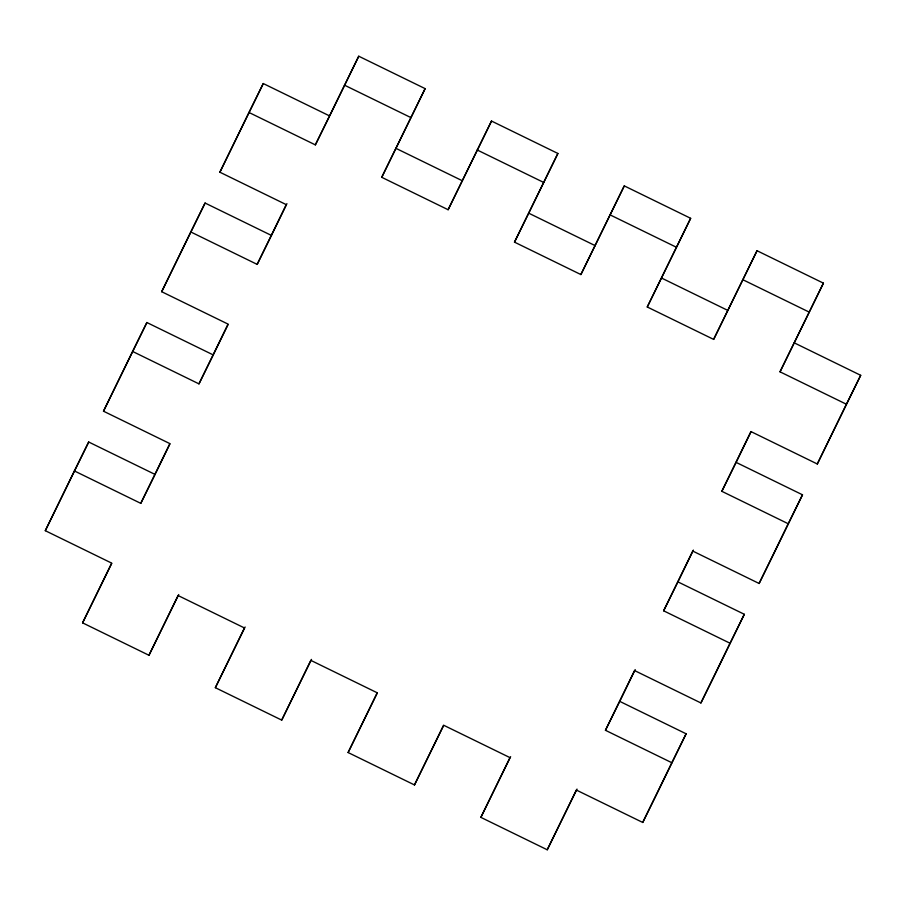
<?xml version="1.0" encoding="UTF-8"?>
<svg xmlns="http://www.w3.org/2000/svg" width="906" height="906" viewBox="0 0 906 906"><rect width="100%" height="100%" fill="white"/><g stroke="black" fill="none" stroke-linecap="round" stroke-linejoin="round"><path stroke-width="1.36" d="M178.742 594.562L148.969 655.276L82.582 622.852L111.676 563.113L45.3 530.69L74.394 470.939L88.697 442.015L155.073 474.438L140.781 503.362L74.394 470.939M140.781 503.362L169.875 443.612L103.499 411.199L132.593 351.449L146.885 322.525L213.272 354.937L228.131 324.439M132.593 351.449L198.969 383.872L228.063 324.122L161.687 291.709L190.781 231.959L205.084 203.035L271.46 235.447L286.942 203.669M190.781 231.959L257.168 264.382L286.262 204.631L219.886 172.208L248.98 112.469L263.272 83.545L329.659 115.957L358.753 56.217L425.129 88.629L381.743 177.304L448.119 209.728L491.516 121.053L557.892 153.465L514.495 242.14L580.882 274.563L624.279 185.889L690.655 218.312L647.258 306.987L713.645 339.399L757.031 250.724L823.418 283.148L780.021 371.822L846.408 404.235L860.7 375.31L794.324 342.887M88.697 442.015L45.3 530.69M146.885 322.525L103.499 411.199M205.084 203.035L161.687 291.709M263.272 83.545L219.886 172.208M248.98 112.469L315.356 144.881L358.753 56.217M111.744 563.419L82.582 622.852M155.696 473.159L169.932 443.929M148.969 655.276L178.063 595.525L244.439 627.949L215.345 687.688L281.721 720.111L311.505 659.398M381.743 177.304L425.129 88.629M448.119 209.728L491.516 121.053M245.118 626.986L215.345 687.688M281.721 720.111L310.826 660.361L377.202 692.784L348.108 752.535L414.484 784.947L443.646 725.513M514.495 242.14L557.892 153.465M580.882 274.563L624.279 185.889M377.258 693.09L348.108 752.535M414.484 784.947L443.589 725.208L509.965 757.62L480.871 817.371L547.247 849.783L577.02 789.081M647.258 306.987L690.655 218.312M713.645 339.399L757.031 250.724M510.644 756.657L480.871 817.371M547.247 849.783L576.341 790.043L642.728 822.455L657.02 793.531L686.114 733.792L619.738 701.369L605.446 730.293L671.822 762.716L686.114 733.792M605.446 730.293L634.54 670.553L700.916 702.965L715.219 674.041L744.313 614.291L677.937 581.879L663.634 610.803L730.021 643.226L744.313 614.291M663.634 610.803L692.728 551.063L759.115 583.475L773.407 554.551L802.501 494.801L736.125 462.388L721.833 491.312L788.209 523.736L802.501 494.801M721.833 491.312L750.927 431.562L817.303 463.985L860.7 375.31M780.021 371.822L823.418 283.148M619.738 701.369L635.219 669.591M677.937 581.879L693.407 550.101M736.125 462.388L750.983 431.879M642.728 822.455L671.822 762.716M700.916 702.965L730.021 643.226M759.115 583.475L788.209 523.736M817.303 463.985L846.408 404.235M315.356 144.881L329.037 117.214M257.168 264.382L271.46 235.447M198.969 383.872L213.272 354.937M344.45 85.141L410.837 117.565M477.213 149.977L543.6 182.4M609.976 214.813L676.363 247.236M742.739 279.66L809.115 312.072M396.035 148.38L462.411 180.792M528.798 213.216L595.174 245.639M661.561 278.051L727.937 310.475"/></g></svg>
